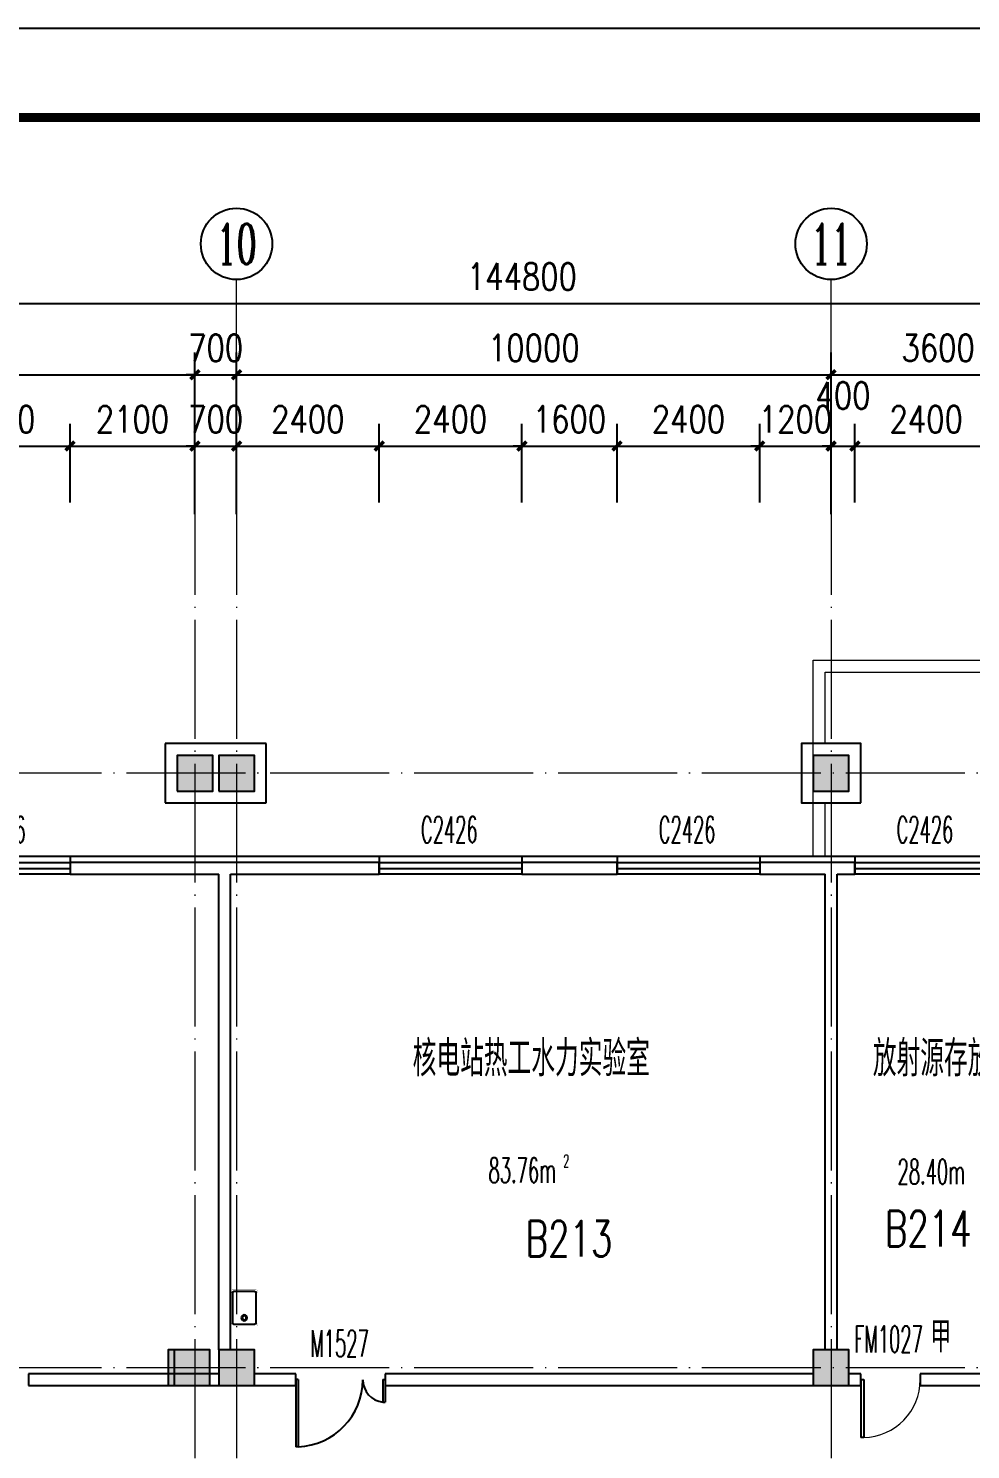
# Model space of a CAD drawing. Extents: x 1417642 to 3570900, y 124798 to 1191112.
# Drawn here: x 1507879 to 1523725, y 609994 to 633898 of the extents above; entities that cross this region are included whole.
import ezdxf
from ezdxf.enums import TextEntityAlignment as Align

# ---------------------------------------------------------------- set-up
doc = ezdxf.new("R2010")
doc.units = 0
doc.header["$LTSCALE"] = 1000
doc.header["$MEASUREMENT"] = 0
doc.linetypes.add('DOTE', pattern=[2.42, 2, -0.2, 0.02, -0.2])
doc.layers.get('0').update_dxf_attribs({"linetype": 'CONTINUOUS'})
doc.layers.get('Defpoints').update_dxf_attribs({"linetype": 'CONTINUOUS'})
for name, color, linetype in [('AXIS', 3, 'CONTINUOUS'), ('AXIS_TEXT', 7, 'CONTINUOUS'), ('colu', 2, 'CONTINUOUS'), ('COLUMN', 9, 'CONTINUOUS'), ('DOTE', 1, 'DOTE'), ('PUB_DIM', 3, 'CONTINUOUS'), ('PUB_HATCH', 8, 'CONTINUOUS'), ('PUB_TEXT', 40, 'CONTINUOUS'), ('PUB_TITLE', 4, 'CONTINUOUS'), ('SPACE', 7, 'CONTINUOUS'), ('STAIR', 2, 'CONTINUOUS'), ('SURFACE', 6, 'CONTINUOUS'), ('tiaozheng', 20, 'CONTINUOUS'), ('WALL', 4, 'CONTINUOUS'), ('WINDOW', 2, 'CONTINUOUS'), ('WINDOW_TEXT', 7, 'CONTINUOUS'), ('填充', 252, 'CONTINUOUS'), ('柱填充', 8, 'CONTINUOUS'), ('水点', 3, 'CONTINUOUS'), ('立面造型', 40, 'CONTINUOUS')]:
    doc.layers.add(name, color=color, linetype=linetype)
doc.styles.add('_TCH_AXIS', font='COMPLEX', dxfattribs={"bigfont": 'GBCBIG'})
doc.styles.add('_TCH_SPACE', font='ROMANS', dxfattribs={"width": 0.7, "height": 5, "bigfont": 'Z'})
doc.styles.add('_TCH_WINDOW', font='ROMANS.shx', dxfattribs={"width": 0.7, "height": 400, "bigfont": 'Z.shx'})
doc.styles.add('DIM_FONT', font='SIMPLEX.shx', dxfattribs={"width": 0.8})
doc.styles.get("Standard").update_dxf_attribs({"font": 'GBENOR', "bigfont": 'GBCBIG'})
doc.styles.add('Z', font='ROMANS', dxfattribs={"width": 0.7, "bigfont": 'Z'})
doc.dimstyles.new('DIMN150', dxfattribs={"dimscale": 1.5, "dimtxt": 300, "dimasz": 100, "dimexe": 250, "dimexo": 300, "dimgap": 150, "dimtad": 1, "dimdec": 0, "dimzin": 0, "dimdsep": 46, "dimtxsty": 'DIM_FONT', "dimblk": 'ARCHTICK', "dimcen": 0.09, "dimdle": 1.5, "dimclrt": 7, "dimazin": 2, "dimtfac": 1, "dimtdec": 0, "dimtix": 1, "dimtmove": 2, "dimatfit": 3, "dimldrblk": 'ARCHTICK', "dimfxl": 1, "dimtolj": 1, "dimtzin": 0, "dimarcsym": 0})

# ---------------------------------------------------------------- blocks, each defined once
blk = doc.blocks.new('M_E3')
for p, q in [((-275, -410), (-275, -50)), ((-255, -30), (255, -30)), ((275, -50), (275, -410)), ((255, -430), (-255, -430))]:
    blk.add_line(p, q)
at = {"const_width": 1.5}
for points in [[(-275, 0, 0.414214), (-305, -30, 0.414214)], [(305, -30, 0.414214), (275, 0, 0.414214)], [(-305, -430, 0.414214), (-275, -460, 0.414214)], [(275, -460, 0.414214), (305, -430, 0.414214)]]:
    blk.add_lwpolyline(points, format="xyb", dxfattribs=at)
for points in [[(-275, 0), (275, 0)], [(-305, -430), (-305, -30)], [(305, -30), (305, -430)], [(275, -460), (-275, -460)]]:
    blk.add_lwpolyline(points, dxfattribs=at)
for radius in [50, 32.5]:
    blk.add_circle((165, -230), radius)
for centre, start, end in [((-255, -50), 90, 180), ((255, -50), 0, 90), ((-255, -410), 180, 270), ((255, -410), 270, 0)]:
    blk.add_arc(centre, 20, start, end)
at = {"width": 0.8, "flags": 9}
for tag in ['XSIZE', 'YSIZE']:
    blk.add_attdef(tag, (0, 0), '', height=0.5, dxfattribs=at)
blk = doc.blocks.new('896')
at = {"layer": '柱填充'}
h = blk.add_hatch(color=256, dxfattribs=at)
h.paths.add_polyline_path([(1580873, 568265), (1580873, 568965), (1580273, 568965), (1580273, 568265)])
h.paths.add_polyline_path([(1572873, 568265), (1572873, 568965), (1572273, 568965), (1572273, 568265)])
h.paths.add_polyline_path([(1564873, 568265), (1564873, 568965), (1564273, 568965), (1564273, 568265)])
h.paths.add_polyline_path([(1556873, 568265), (1556873, 568965), (1556273, 568965), (1556273, 568265)])
h.paths.add_polyline_path([(1546873, 568265), (1546873, 568965), (1546273, 568965), (1546273, 568265)])
h.paths.add_polyline_path([(1536873, 568265), (1536873, 568965), (1536273, 568965), (1536273, 568265)])
h.paths.add_polyline_path([(1533273, 568265), (1533273, 568965), (1532673, 568965), (1532673, 568265)])
h.paths.add_polyline_path([(1523273, 568365), (1523273, 568965), (1522673, 568965), (1522673, 568365)])
h.paths.add_polyline_path([(1590123, 558965), (1589423, 558965), (1589423, 558365), (1590123, 558365)])
h.paths.add_polyline_path([(1580923, 558365), (1580923, 559065), (1580223, 559065), (1580223, 558365)])
h.paths.add_polyline_path([(1572923, 558365), (1572923, 559065), (1572223, 559065), (1572223, 558365)])
h.paths.add_polyline_path([(1564923, 558365), (1564923, 559065), (1564223, 559065), (1564223, 558365)])
h.paths.add_polyline_path([(1556923, 558365), (1556923, 559065), (1556223, 559065), (1556223, 558365)])
h.paths.add_polyline_path([(1546923, 558365), (1546923, 559065), (1546223, 559065), (1546223, 558365)])
h.paths.add_polyline_path([(1536873, 558365), (1536873, 558965), (1536273, 558965), (1536273, 558365)])
h.paths.add_polyline_path([(1533273, 558365), (1533273, 558965), (1532673, 558965), (1532673, 558365)])
h.paths.add_polyline_path([(1523372, 558965), (1522672, 558965), (1522672, 558365), (1523372, 558365)])
h.paths.add_polyline_path([(1590123, 554765), (1590123, 555365), (1589523, 555365), (1589523, 554765)])
h.paths.add_polyline_path([(1580873, 554765), (1580873, 555365), (1580273, 555365), (1580273, 554765)])
h.paths.add_polyline_path([(1572873, 554765), (1572873, 555365), (1572273, 555365), (1572273, 554765)])
h.paths.add_polyline_path([(1564873, 554765), (1564873, 555365), (1564273, 555365), (1564273, 554765)])
h.paths.add_polyline_path([(1556873, 554765), (1556873, 555365), (1556273, 555365), (1556273, 554765)])
h.paths.add_polyline_path([(1546873, 554765), (1546873, 555365), (1546273, 555365), (1546273, 554765)])
h.paths.add_polyline_path([(1536873, 554765), (1536873, 555365), (1536273, 555365), (1536273, 554765)])
h.paths.add_polyline_path([(1533273, 554765), (1533273, 555365), (1532673, 555365), (1532673, 554765)])
h.paths.add_polyline_path([(1523372, 555365), (1522672, 555365), (1522672, 554765), (1523372, 554765)])
h.paths.add_polyline_path([(1590123, 546765), (1590123, 547365), (1589523, 547365), (1589523, 546765)])
h.paths.add_polyline_path([(1580873, 546765), (1580873, 547365), (1580273, 547365), (1580273, 546765)])
h.paths.add_polyline_path([(1572873, 546765), (1572873, 547365), (1572273, 547365), (1572273, 546765)])
h.paths.add_polyline_path([(1564873, 546765), (1564873, 547365), (1564273, 547365), (1564273, 546765)])
h.paths.add_polyline_path([(1556873, 546765), (1556873, 547365), (1556273, 547365), (1556273, 546765)])
h.paths.add_polyline_path([(1546873, 546715), (1546873, 547415), (1546173, 547415), (1546173, 546715)])
h.paths.add_polyline_path([(1536973, 546715), (1536973, 547415), (1536273, 547415), (1536273, 546715)])
h.paths.add_polyline_path([(1533273, 546715), (1533273, 547415), (1532573, 547415), (1532573, 546715)])
h.paths.add_polyline_path([(1523372, 547365), (1522672, 547365), (1522672, 546765), (1523372, 546765)])
h.paths.add_polyline_path([(1546873, 539365), (1546173, 539365), (1546173, 538765), (1546873, 538765)])
h.paths.add_polyline_path([(1536973, 538715), (1536973, 539415), (1536273, 539415), (1536273, 538715)])
h.paths.add_polyline_path([(1533273, 538715), (1533273, 539415), (1532573, 539415), (1532573, 538715)])
h.paths.add_polyline_path([(1523372, 539365), (1522672, 539365), (1522672, 538765), (1523372, 538765)])
h.paths.add_polyline_path([(1546873, 531365), (1546173, 531365), (1546173, 530765), (1546873, 530765)])
h.paths.add_polyline_path([(1536973, 530715), (1536973, 531415), (1536273, 531415), (1536273, 530715)])
h.paths.add_polyline_path([(1533273, 530715), (1533273, 531415), (1532573, 531415), (1532573, 530715)])
h.paths.add_polyline_path([(1523372, 531365), (1522672, 531365), (1522672, 530765), (1523372, 530765)])
h.paths.add_polyline_path([(1546873, 523365), (1546173, 523365), (1546173, 522765), (1546873, 522765)])
h.paths.add_polyline_path([(1536973, 522715), (1536973, 523415), (1536273, 523415), (1536273, 522715)])
h.paths.add_polyline_path([(1533273, 522715), (1533273, 523415), (1532573, 523415), (1532573, 522715)])
h.paths.add_polyline_path([(1523372, 523365), (1522672, 523365), (1522672, 522765), (1523372, 522765)])
h.paths.add_polyline_path([(1546873, 515365), (1546173, 515365), (1546173, 514765), (1546873, 514765)])
h.paths.add_polyline_path([(1536973, 514715), (1536973, 515415), (1536273, 515415), (1536273, 514715)])
h.paths.add_polyline_path([(1533273, 514715), (1533273, 515415), (1532573, 515415), (1532573, 514715)])
h.paths.add_polyline_path([(1523372, 515365), (1522672, 515365), (1522672, 514765), (1523372, 514765)])
h.paths.add_polyline_path([(1546873, 507365), (1546173, 507365), (1546173, 506765), (1546873, 506765)])
h.paths.add_polyline_path([(1536973, 506715), (1536973, 507415), (1536273, 507415), (1536273, 506715)])
h.paths.add_polyline_path([(1533273, 506715), (1533273, 507415), (1532573, 507415), (1532573, 506715)])
h.paths.add_polyline_path([(1523372, 507365), (1522672, 507365), (1522672, 506765), (1523372, 506765)])
h.paths.add_polyline_path([(1546873, 499365), (1546173, 499365), (1546173, 498765), (1546873, 498765)])
h.paths.add_polyline_path([(1536973, 498715), (1536973, 499415), (1536273, 499415), (1536273, 498715)])
h.paths.add_polyline_path([(1533273, 498715), (1533273, 499415), (1532573, 499415), (1532573, 498715)])
h.paths.add_polyline_path([(1523372, 499365), (1522672, 499365), (1522672, 498765), (1523372, 498765)])
h.paths.add_polyline_path([(1546873, 490765), (1546873, 491365), (1546273, 491365), (1546273, 490765)])
h.paths.add_polyline_path([(1536873, 490765), (1536873, 491365), (1536273, 491365), (1536273, 490765)])
h.paths.add_polyline_path([(1533273, 490765), (1533273, 491365), (1532673, 491365), (1532673, 490765)])
h.paths.add_polyline_path([(1523273, 490765), (1523273, 491365), (1522673, 491365), (1522673, 490765)])
at = {"layer": 'colu'}
blk.add_lwpolyline([(1590123, 558965), (1589423, 558965), (1589423, 558365), (1590123, 558365)], close=True, dxfattribs=at)
blk = doc.blocks.new('_ArchTick')
at = {"color": 0, "linetype": 'ByBlock', "const_width": 0.4}
blk.add_lwpolyline([(-0.5, -0.5), (0.5, 0.5)], dxfattribs=at)
blk = doc.blocks.new('*D2802')
at = {"layer": 'AXIS', "color": 0, "lineweight": -2}
for p, q in [((1443779, 626710), (1443779, 629649)), ((1588579, 626710), (1588579, 629649)), ((1443776, 629274), (1588581, 629274))]:
    blk.add_line(p, q, dxfattribs=at)
at = {"layer": 'Defpoints', "color": 0}
for p in [(1588579, 629274), (1443779, 626260), (1588579, 626260)]:
    blk.add_point(p, dxfattribs=at)
at = {"layer": 'AXIS', "color": 0, "lineweight": -2, "xscale": 150, "yscale": 150, "zscale": 150, "rotation": 180}
blk.add_blockref('_ArchTick', (1443779, 629274), dxfattribs=at)
at = {"layer": 'AXIS', "color": 0, "lineweight": -2, "xscale": 150, "yscale": 150, "zscale": 150}
blk.add_blockref('_ArchTick', (1588579, 629274), dxfattribs=at)
at = {"layer": 'AXIS', "color": 7, "insert": (1516179, 629724), "char_height": 450, "attachment_point": 5, "style": 'DIM_FONT'}
blk.add_mtext('\\A1;144800', dxfattribs=at)
blk = doc.blocks.new('*D2811')
at = {"layer": 'AXIS', "color": 0, "lineweight": -2}
for p, q in [((1501379, 625726), (1501379, 628449)), ((1510679, 625726), (1510679, 628449)), ((1501376, 628074), (1510681, 628074))]:
    blk.add_line(p, q, dxfattribs=at)
at = {"layer": 'Defpoints', "color": 0}
for p in [(1510679, 628074), (1501379, 625276), (1510679, 625276)]:
    blk.add_point(p, dxfattribs=at)
at = {"layer": 'AXIS', "color": 0, "lineweight": -2, "xscale": 150, "yscale": 150, "zscale": 150, "rotation": 180}
blk.add_blockref('_ArchTick', (1501379, 628074), dxfattribs=at)
at = {"layer": 'AXIS', "color": 0, "lineweight": -2, "xscale": 150, "yscale": 150, "zscale": 150}
blk.add_blockref('_ArchTick', (1510679, 628074), dxfattribs=at)
at = {"layer": 'AXIS', "color": 7, "insert": (1506029, 628524), "char_height": 450, "attachment_point": 5, "style": 'DIM_FONT'}
blk.add_mtext('\\A1;9300', dxfattribs=at)
blk = doc.blocks.new('*D2812')
at = {"layer": 'AXIS', "color": 0, "lineweight": -2}
for p, q in [((1510679, 625726), (1510679, 628449)), ((1511379, 625726), (1511379, 628449)), ((1510679, 628074), (1510529, 628074)), ((1510679, 628074), (1511379, 628074)), ((1511379, 628074), (1511529, 628074))]:
    blk.add_line(p, q, dxfattribs=at)
at = {"layer": 'Defpoints', "color": 0}
for p in [(1511379, 628074), (1510679, 625276), (1511379, 625276)]:
    blk.add_point(p, dxfattribs=at)
at = {"layer": 'AXIS', "color": 0, "lineweight": -2, "xscale": 150, "yscale": 150, "zscale": 150}
blk.add_blockref('_ArchTick', (1510679, 628074), dxfattribs=at)
at = {"layer": 'AXIS', "color": 0, "lineweight": -2, "xscale": 150, "yscale": 150, "zscale": 150, "rotation": 180}
blk.add_blockref('_ArchTick', (1511379, 628074), dxfattribs=at)
at = {"layer": 'AXIS', "color": 7, "insert": (1511029, 628524), "char_height": 450, "attachment_point": 5, "style": 'DIM_FONT'}
blk.add_mtext('\\A1;700', dxfattribs=at)
blk = doc.blocks.new('*D2813')
at = {"layer": 'AXIS', "color": 0, "lineweight": -2}
for p, q in [((1511379, 625726), (1511379, 628449)), ((1521379, 625726), (1521379, 628449)), ((1511376, 628074), (1521381, 628074))]:
    blk.add_line(p, q, dxfattribs=at)
at = {"layer": 'Defpoints', "color": 0}
for p in [(1521379, 628074), (1511379, 625276), (1521379, 625276)]:
    blk.add_point(p, dxfattribs=at)
at = {"layer": 'AXIS', "color": 0, "lineweight": -2, "xscale": 150, "yscale": 150, "zscale": 150, "rotation": 180}
blk.add_blockref('_ArchTick', (1511379, 628074), dxfattribs=at)
at = {"layer": 'AXIS', "color": 0, "lineweight": -2, "xscale": 150, "yscale": 150, "zscale": 150}
blk.add_blockref('_ArchTick', (1521379, 628074), dxfattribs=at)
at = {"layer": 'AXIS', "color": 7, "insert": (1516379, 628524), "char_height": 450, "attachment_point": 5, "style": 'DIM_FONT'}
blk.add_mtext('\\A1;10000', dxfattribs=at)
blk = doc.blocks.new('*D2814')
at = {"layer": 'AXIS', "color": 0, "lineweight": -2}
for p, q in [((1521379, 625726), (1521379, 628449)), ((1524979, 625726), (1524979, 628449)), ((1521376, 628074), (1524981, 628074))]:
    blk.add_line(p, q, dxfattribs=at)
at = {"layer": 'Defpoints', "color": 0}
for p in [(1524979, 628074), (1521379, 625276), (1524979, 625276)]:
    blk.add_point(p, dxfattribs=at)
at = {"layer": 'AXIS', "color": 0, "lineweight": -2, "xscale": 150, "yscale": 150, "zscale": 150, "rotation": 180}
blk.add_blockref('_ArchTick', (1521379, 628074), dxfattribs=at)
at = {"layer": 'AXIS', "color": 0, "lineweight": -2, "xscale": 150, "yscale": 150, "zscale": 150}
blk.add_blockref('_ArchTick', (1524979, 628074), dxfattribs=at)
at = {"layer": 'AXIS', "color": 7, "insert": (1523179, 628524), "char_height": 450, "attachment_point": 5, "style": 'DIM_FONT'}
blk.add_mtext('\\A1;3600', dxfattribs=at)
blk = doc.blocks.new('*D2945')
at = {"layer": 'Defpoints', "color": 0}
for p in [(1508579, 626874), (1506179, 625473), (1508579, 625473)]:
    blk.add_point(p, dxfattribs=at)
at = {"layer": 'PUB_DIM', "color": 0, "lineweight": -2}
for p, q in [((1506179, 625923), (1506179, 627249)), ((1508579, 625923), (1508579, 627249)), ((1506176, 626874), (1508581, 626874))]:
    blk.add_line(p, q, dxfattribs=at)
at = {"layer": 'PUB_DIM', "color": 0, "lineweight": -2, "xscale": 150, "yscale": 150, "zscale": 150, "rotation": 180}
blk.add_blockref('_ArchTick', (1506179, 626874), dxfattribs=at)
at = {"layer": 'PUB_DIM', "color": 0, "lineweight": -2, "xscale": 150, "yscale": 150, "zscale": 150}
blk.add_blockref('_ArchTick', (1508579, 626874), dxfattribs=at)
at = {"layer": 'PUB_DIM', "color": 7, "insert": (1507379, 627324), "char_height": 450, "attachment_point": 5, "style": 'DIM_FONT'}
blk.add_mtext('\\A1;2400', dxfattribs=at)
blk = doc.blocks.new('*D2946')
at = {"layer": 'Defpoints', "color": 0}
for p in [(1510679, 626874), (1508579, 625473), (1510679, 625473)]:
    blk.add_point(p, dxfattribs=at)
at = {"layer": 'PUB_DIM', "color": 0, "lineweight": -2}
for p, q in [((1508579, 625923), (1508579, 627249)), ((1510679, 625923), (1510679, 627249)), ((1508576, 626874), (1510681, 626874))]:
    blk.add_line(p, q, dxfattribs=at)
at = {"layer": 'PUB_DIM', "color": 0, "lineweight": -2, "xscale": 150, "yscale": 150, "zscale": 150, "rotation": 180}
blk.add_blockref('_ArchTick', (1508579, 626874), dxfattribs=at)
at = {"layer": 'PUB_DIM', "color": 0, "lineweight": -2, "xscale": 150, "yscale": 150, "zscale": 150}
blk.add_blockref('_ArchTick', (1510679, 626874), dxfattribs=at)
at = {"layer": 'PUB_DIM', "color": 7, "insert": (1509629, 627324), "char_height": 450, "attachment_point": 5, "style": 'DIM_FONT'}
blk.add_mtext('\\A1;2100', dxfattribs=at)
blk = doc.blocks.new('*D2947')
at = {"layer": 'Defpoints', "color": 0}
for p in [(1511379, 626874), (1510679, 625473), (1511379, 625473)]:
    blk.add_point(p, dxfattribs=at)
at = {"layer": 'PUB_DIM', "color": 0, "lineweight": -2}
for p, q in [((1510679, 625923), (1510679, 627249)), ((1511379, 625923), (1511379, 627249)), ((1510679, 626874), (1510529, 626874)), ((1510679, 626874), (1511379, 626874)), ((1511379, 626874), (1511529, 626874))]:
    blk.add_line(p, q, dxfattribs=at)
at = {"layer": 'PUB_DIM', "color": 0, "lineweight": -2, "xscale": 150, "yscale": 150, "zscale": 150}
blk.add_blockref('_ArchTick', (1510679, 626874), dxfattribs=at)
at = {"layer": 'PUB_DIM', "color": 0, "lineweight": -2, "xscale": 150, "yscale": 150, "zscale": 150, "rotation": 180}
blk.add_blockref('_ArchTick', (1511379, 626874), dxfattribs=at)
at = {"layer": 'PUB_DIM', "color": 7, "insert": (1511029, 627324), "char_height": 450, "attachment_point": 5, "style": 'DIM_FONT'}
blk.add_mtext('\\A1;700', dxfattribs=at)
blk = doc.blocks.new('*D2948')
at = {"layer": 'Defpoints', "color": 0}
for p in [(1513779, 626874), (1511379, 625473), (1513779, 625473)]:
    blk.add_point(p, dxfattribs=at)
at = {"layer": 'PUB_DIM', "color": 0, "lineweight": -2}
for p, q in [((1511379, 625923), (1511379, 627249)), ((1513779, 625923), (1513779, 627249)), ((1511376, 626874), (1513781, 626874))]:
    blk.add_line(p, q, dxfattribs=at)
at = {"layer": 'PUB_DIM', "color": 0, "lineweight": -2, "xscale": 150, "yscale": 150, "zscale": 150, "rotation": 180}
blk.add_blockref('_ArchTick', (1511379, 626874), dxfattribs=at)
at = {"layer": 'PUB_DIM', "color": 0, "lineweight": -2, "xscale": 150, "yscale": 150, "zscale": 150}
blk.add_blockref('_ArchTick', (1513779, 626874), dxfattribs=at)
at = {"layer": 'PUB_DIM', "color": 7, "insert": (1512579, 627324), "char_height": 450, "attachment_point": 5, "style": 'DIM_FONT'}
blk.add_mtext('\\A1;2400', dxfattribs=at)
blk = doc.blocks.new('*D2949')
at = {"layer": 'Defpoints', "color": 0}
for p in [(1516179, 626874), (1513779, 625473), (1516179, 625473)]:
    blk.add_point(p, dxfattribs=at)
at = {"layer": 'PUB_DIM', "color": 0, "lineweight": -2}
for p, q in [((1513779, 625923), (1513779, 627249)), ((1516179, 625923), (1516179, 627249)), ((1513776, 626874), (1516181, 626874))]:
    blk.add_line(p, q, dxfattribs=at)
at = {"layer": 'PUB_DIM', "color": 0, "lineweight": -2, "xscale": 150, "yscale": 150, "zscale": 150, "rotation": 180}
blk.add_blockref('_ArchTick', (1513779, 626874), dxfattribs=at)
at = {"layer": 'PUB_DIM', "color": 0, "lineweight": -2, "xscale": 150, "yscale": 150, "zscale": 150}
blk.add_blockref('_ArchTick', (1516179, 626874), dxfattribs=at)
at = {"layer": 'PUB_DIM', "color": 7, "insert": (1514979, 627324), "char_height": 450, "attachment_point": 5, "style": 'DIM_FONT'}
blk.add_mtext('\\A1;2400', dxfattribs=at)
blk = doc.blocks.new('*D2950')
at = {"layer": 'Defpoints', "color": 0}
for p in [(1517779, 626874), (1516179, 625473), (1517779, 625473)]:
    blk.add_point(p, dxfattribs=at)
at = {"layer": 'PUB_DIM', "color": 0, "lineweight": -2}
for p, q in [((1516179, 625923), (1516179, 627249)), ((1517779, 625923), (1517779, 627249)), ((1516179, 626874), (1516029, 626874)), ((1516179, 626874), (1517779, 626874)), ((1517779, 626874), (1517929, 626874))]:
    blk.add_line(p, q, dxfattribs=at)
at = {"layer": 'PUB_DIM', "color": 0, "lineweight": -2, "xscale": 150, "yscale": 150, "zscale": 150}
blk.add_blockref('_ArchTick', (1516179, 626874), dxfattribs=at)
at = {"layer": 'PUB_DIM', "color": 0, "lineweight": -2, "xscale": 150, "yscale": 150, "zscale": 150, "rotation": 180}
blk.add_blockref('_ArchTick', (1517779, 626874), dxfattribs=at)
at = {"layer": 'PUB_DIM', "color": 7, "insert": (1516979, 627324), "char_height": 450, "attachment_point": 5, "style": 'DIM_FONT'}
blk.add_mtext('\\A1;1600', dxfattribs=at)
blk = doc.blocks.new('*D2951')
at = {"layer": 'Defpoints', "color": 0}
for p in [(1520179, 626874), (1517779, 625473), (1520179, 625473)]:
    blk.add_point(p, dxfattribs=at)
at = {"layer": 'PUB_DIM', "color": 0, "lineweight": -2}
for p, q in [((1517779, 625923), (1517779, 627249)), ((1520179, 625923), (1520179, 627249)), ((1517776, 626874), (1520181, 626874))]:
    blk.add_line(p, q, dxfattribs=at)
at = {"layer": 'PUB_DIM', "color": 0, "lineweight": -2, "xscale": 150, "yscale": 150, "zscale": 150, "rotation": 180}
blk.add_blockref('_ArchTick', (1517779, 626874), dxfattribs=at)
at = {"layer": 'PUB_DIM', "color": 0, "lineweight": -2, "xscale": 150, "yscale": 150, "zscale": 150}
blk.add_blockref('_ArchTick', (1520179, 626874), dxfattribs=at)
at = {"layer": 'PUB_DIM', "color": 7, "insert": (1518979, 627324), "char_height": 450, "attachment_point": 5, "style": 'DIM_FONT'}
blk.add_mtext('\\A1;2400', dxfattribs=at)
blk = doc.blocks.new('*D2952')
at = {"layer": 'Defpoints', "color": 0}
for p in [(1521379, 626874), (1520179, 625473), (1521379, 625473)]:
    blk.add_point(p, dxfattribs=at)
at = {"layer": 'PUB_DIM', "color": 0, "lineweight": -2}
for p, q in [((1520179, 625923), (1520179, 627249)), ((1521379, 625923), (1521379, 627249)), ((1520179, 626874), (1520029, 626874)), ((1520179, 626874), (1521379, 626874)), ((1521379, 626874), (1521529, 626874))]:
    blk.add_line(p, q, dxfattribs=at)
at = {"layer": 'PUB_DIM', "color": 0, "lineweight": -2, "xscale": 150, "yscale": 150, "zscale": 150}
blk.add_blockref('_ArchTick', (1520179, 626874), dxfattribs=at)
at = {"layer": 'PUB_DIM', "color": 0, "lineweight": -2, "xscale": 150, "yscale": 150, "zscale": 150, "rotation": 180}
blk.add_blockref('_ArchTick', (1521379, 626874), dxfattribs=at)
at = {"layer": 'PUB_DIM', "color": 7, "insert": (1520779, 627324), "char_height": 450, "attachment_point": 5, "style": 'DIM_FONT'}
blk.add_mtext('\\A1;1200', dxfattribs=at)
blk = doc.blocks.new('*D2953')
at = {"layer": 'Defpoints', "color": 0}
for p in [(1521779, 626874), (1521379, 625473), (1521779, 625473)]:
    blk.add_point(p, dxfattribs=at)
at = {"layer": 'PUB_DIM', "color": 0, "lineweight": -2}
for p, q in [((1521379, 625923), (1521379, 627249)), ((1521779, 625923), (1521779, 627249)), ((1521379, 626874), (1521229, 626874)), ((1521379, 626874), (1521779, 626874)), ((1521779, 626874), (1521929, 626874))]:
    blk.add_line(p, q, dxfattribs=at)
at = {"layer": 'PUB_DIM', "color": 0, "lineweight": -2, "xscale": 150, "yscale": 150, "zscale": 150}
blk.add_blockref('_ArchTick', (1521379, 626874), dxfattribs=at)
at = {"layer": 'PUB_DIM', "color": 0, "lineweight": -2, "xscale": 150, "yscale": 150, "zscale": 150, "rotation": 180}
blk.add_blockref('_ArchTick', (1521779, 626874), dxfattribs=at)
at = {"layer": 'PUB_DIM', "color": 7, "insert": (1521579, 627725), "char_height": 450, "attachment_point": 5, "style": 'DIM_FONT'}
blk.add_mtext('\\A1;400', dxfattribs=at)
blk = doc.blocks.new('*D2954')
at = {"layer": 'Defpoints', "color": 0}
for p in [(1524179, 626874), (1521779, 625473), (1524179, 625473)]:
    blk.add_point(p, dxfattribs=at)
at = {"layer": 'PUB_DIM', "color": 0, "lineweight": -2}
for p, q in [((1521779, 625923), (1521779, 627249)), ((1524179, 625923), (1524179, 627249)), ((1521776, 626874), (1524181, 626874))]:
    blk.add_line(p, q, dxfattribs=at)
at = {"layer": 'PUB_DIM', "color": 0, "lineweight": -2, "xscale": 150, "yscale": 150, "zscale": 150, "rotation": 180}
blk.add_blockref('_ArchTick', (1521779, 626874), dxfattribs=at)
at = {"layer": 'PUB_DIM', "color": 0, "lineweight": -2, "xscale": 150, "yscale": 150, "zscale": 150}
blk.add_blockref('_ArchTick', (1524179, 626874), dxfattribs=at)
at = {"layer": 'PUB_DIM', "color": 7, "insert": (1522979, 627324), "char_height": 450, "attachment_point": 5, "style": 'DIM_FONT'}
blk.add_mtext('\\A1;2400', dxfattribs=at)
blk = doc.blocks.new('_FZH')
blk.add_lwpolyline([(-0.5, -0.5), (0.5, -0.5), (0.5, 0.5), (-0.5, 0.5)], close=True)
at = {"layer": 'PUB_HATCH'}
blk.add_solid([(-0.5, -0.5), (0.5, -0.5), (-0.5, 0.5), (0.5, 0.5)], dxfattribs=at)
blk = doc.blocks.new('$DorLib2D$00000001')
for p, q in [((0.45, 0.975), (0.5, 0.975)), ((0.45, 0), (0.45, 0.975)), ((0.5, 0), (0.5, 0.975)), ((0.5, 0), (0.45, 0))]:
    blk.add_line(p, q)
at = {"lineweight": 13}
blk.add_arc((0.475, 0), 0.975, 91.4693, 180, dxfattribs=at)
blk = doc.blocks.new('$DorLib2D$00000225')
at = {"color": 0}
for p, q in [((0.475, -0.001), (0.475, 0.752)), ((0.475, 0.752), (0.5, 0.752)), ((0.5, -0.001), (0.5, 0.752)), ((-0.5, 0), (-0.5, 0.252)), ((-0.475, 0.252), (-0.5, 0.252)), ((-0.475, 0), (-0.475, 0.252)), ((-0.475, 0), (-0.5, 0)), ((0.475, -0.001), (0.5, -0.001))]:
    blk.add_line(p, q, dxfattribs=at)
for centre, radius, start, end in [((0.505, -0.002), 0.755, 92.2493, 179.7238), ((-0.501, 0.003), 0.251, 359.7899, 84.0974)]:
    blk.add_arc(centre, radius, start, end, dxfattribs=at)
blk = doc.blocks.new('$TCHSYS$WIN2D')
for p, q in [((-0.5, 0.5), (0.5, 0.5)), ((-0.5, 0.5), (-0.5, -0.5)), ((0.5, 0.5), (0.5, -0.5)), ((0.5, 0.1667), (-0.5, 0.1667)), ((0.5, -0.1667), (-0.5, -0.1667)), ((-0.5, -0.5), (0.5, -0.5))]:
    blk.add_line(p, q)

msp = doc.modelspace()

# ---------------------------------------------------------------- linework, layer by layer
at = {"layer": 'AXIS', "lineweight": 0}
for p, q in [((1511378.7, 627057.7, 0), (1511378.7, 629674.2, 0)), ((1521378.7, 627057.7, 0), (1521378.7, 629674.2, 0))]:
    msp.add_line(p, q, dxfattribs=at)
at = {"layer": 'AXIS'}
for centre in [(1511378.7, 630274.2), (1521378.7, 630274.2)]:
    msp.add_circle(centre, 600, dxfattribs=at)
at = {"layer": 'DOTE', "lineweight": 0, "elevation": 0}
for points in [[(1510678.7, 626370.9), (1510678.7, 599670.9)], [(1511378.7, 626370.9), (1511378.7, 599670.9)], [(1511378.7, 626370.9), (1511378.7, 599670.9)], [(1511378.7, 626370.9), (1511378.7, 599670.9)], [(1521378.7, 626370.9), (1521378.7, 599670.9)], [(1521378.7, 626370.9), (1521378.7, 599670.9)], [(1521378.7, 626370.9), (1521378.7, 599670.9)], [(1596227.1, 621370.9), (1432052.3, 621370.9)], [(1596227.1, 611370.9), (1432052.3, 611370.9)]]:
    msp.add_lwpolyline(points, dxfattribs=at)
at = {"layer": 'PUB_TITLE'}
msp.add_lwpolyline([(1417642.3, 507748.4), (1618342.3, 507748.4), (1618342.3, 633898.4), (1417642.3, 633898.4)], close=True, dxfattribs=at)
at = {"layer": 'PUB_TITLE', "const_width": 150}
msp.add_lwpolyline([(1421392.3, 509248.4), (1616842.3, 509248.4), (1616842.3, 632398.4), (1421392.3, 632398.4)], close=True, dxfattribs=at)
at = {"layer": 'STAIR', "lineweight": 0}
for p, q in [((1521078.7, 619970.9, 0), (1521078.7, 623270.9, 0)), ((1521078.7, 623270.9, 0), (1525278.7, 623270.9, 0)), ((1521278.7, 623070.9, 0), (1525078.7, 623070.9, 0)), ((1521278.7, 621870.5, 0), (1521278.7, 623070.9, 0)), ((1521278.7, 619970.9, 0), (1521278.7, 620870.5, 0))]:
    msp.add_line(p, q, dxfattribs=at)
at = {"layer": 'SURFACE'}
for p, q in [((1508578.7, 619970.9), (1508578.7, 619870.9)), ((1511178.7, 619970.9), (1508578.7, 619970.9)), ((1513778.7, 619970.9), (1511178.7, 619970.9)), ((1513778.7, 619970.9), (1513778.7, 619870.9)), ((1516178.7, 619970.9), (1516178.7, 619870.9)), ((1517778.7, 619970.9), (1516178.7, 619970.9)), ((1517778.7, 619970.9), (1517778.7, 619870.9)), ((1520178.7, 619970.9), (1520178.7, 619870.9)), ((1521378.7, 619970.9), (1520178.7, 619970.9)), ((1521778.7, 619970.9), (1521378.7, 619970.9)), ((1521778.7, 619970.9), (1521778.7, 619870.9))]:
    msp.add_line(p, q, dxfattribs=at)
at = {"layer": 'WALL'}
for p, q in [((1511178.7, 619870.9), (1508578.7, 619870.9)), ((1508578.7, 619870.9), (1508578.7, 619670.9)), ((1513778.7, 619870.9), (1511178.7, 619870.9)), ((1513778.7, 619670.9), (1513778.7, 619870.9)), ((1517778.7, 619870.9), (1516178.7, 619870.9)), ((1516178.7, 619870.9), (1516178.7, 619670.9)), ((1517778.7, 619670.9), (1517778.7, 619870.9)), ((1521378.7, 619870.9), (1520178.7, 619870.9)), ((1520178.7, 619870.9), (1520178.7, 619670.9)), ((1521778.7, 619870.9), (1521378.7, 619870.9)), ((1521778.7, 619670.9), (1521778.7, 619870.9)), ((1508578.7, 619670.9), (1511078.7, 619670.9)), ((1511078.7, 611670.9), (1511078.7, 619670.9)), ((1511278.7, 611670.9), (1511278.7, 619670.9)), ((1511278.7, 619670.9), (1513778.7, 619670.9)), ((1516178.7, 619670.9), (1517778.7, 619670.9)), ((1520178.7, 619670.9), (1521278.7, 619670.9)), ((1521278.7, 611670.9), (1521278.7, 619670.9)), ((1521478.7, 611670.9), (1521478.7, 619670.9)), ((1521478.7, 619670.9), (1521778.7, 619670.9)), ((1511078.7, 611270.9), (1507878.7, 611270.9)), ((1507878.7, 611270.9), (1507878.7, 611070.9)), ((1512378.7, 611270.9), (1511678.7, 611270.9)), ((1512378.7, 611070.9), (1512378.7, 611270.9)), ((1521078.7, 611270.9), (1513878.7, 611270.9)), ((1513878.7, 611270.9), (1513878.7, 611070.9)), ((1521878.7, 611270.9), (1521678.7, 611270.9)), ((1521878.7, 611070.9), (1521878.7, 611270.9)), ((1524678.7, 611270.9), (1522878.7, 611270.9)), ((1522878.7, 611270.9), (1522878.7, 611070.9)), ((1507878.7, 611070.9), (1511078.7, 611070.9)), ((1511678.7, 611070.9), (1512378.7, 611070.9)), ((1513878.7, 611070.9), (1521078.7, 611070.9)), ((1521678.7, 611070.9), (1521878.7, 611070.9)), ((1522878.7, 611070.9), (1524678.7, 611070.9))]:
    msp.add_line(p, q, dxfattribs=at)
at = {"layer": '立面造型'}
for p, q in [((1511178.7, 621870.5, 0), (1510178.7, 621870.5, 0)), ((1510178.7, 621870.5, 0), (1510178.7, 620870.5, 0)), ((1511878.7, 621870.5, 0), (1510878.7, 621870.5, 0)), ((1511878.7, 620870.5, 0), (1511878.7, 621870.5, 0)), ((1510178.7, 620870.5, 0), (1511178.7, 620870.5, 0)), ((1510878.7, 620870.5, 0), (1511878.7, 620870.5, 0))]:
    msp.add_line(p, q, dxfattribs=at)
at = {"layer": '立面造型', "elevation": 0}
msp.add_lwpolyline([(1521878.7, 620870.5), (1521878.7, 621870.5), (1520878.7, 621870.5), (1520878.7, 620870.5)], close=True, dxfattribs=at)

# ---------------------------------------------------------------- block references
at = {"layer": 'COLUMN', "lineweight": 0, "xscale": 600, "yscale": 600, "zscale": 600}
for p in [(1510678.7, 621370.9, 0), (1511378.7, 621370.9, 0), (1521378.7, 621370.9, 0), (1510628.7, 611370.9, 0), (1511378.7, 611370.9, 0), (1521378.7, 611370.9, 0)]:
    msp.add_blockref('_FZH', p, dxfattribs=at)
at = {"layer": 'tiaozheng'}
msp.add_blockref('896', (-79194.1, 52705.8, 0), dxfattribs=at)
at = {"layer": 'WINDOW', "color": 2}
ref = msp.add_blockref('$TCHSYS$WIN2D', (1507378.7, 619820.9), dxfattribs=dict(at, xscale=2400, yscale=-300, zscale=2400, rotation=180))
ref.add_attrib('A', 'C2426', (1506879.9, 620198.5), dxfattribs={"layer": 'WINDOW_TEXT', "color": 2, "height": 446.25, "style": '_TCH_WINDOW', "width": 0.494118})
ref = msp.add_blockref('$TCHSYS$WIN2D', (1514978.7, 619820.9), dxfattribs=dict(at, xscale=2400, yscale=-300, zscale=2400, rotation=180))
ref.add_attrib('A', 'C2426', (1514479.9, 620198.5), dxfattribs={"layer": 'WINDOW_TEXT', "color": 2, "height": 446.25, "style": '_TCH_WINDOW', "width": 0.494118})
ref = msp.add_blockref('$TCHSYS$WIN2D', (1518978.7, 619820.9), dxfattribs=dict(at, xscale=2400, yscale=-300, zscale=2400, rotation=180))
ref.add_attrib('A', 'C2426', (1518479.9, 620198.5), dxfattribs={"layer": 'WINDOW_TEXT', "color": 2, "height": 446.25, "style": '_TCH_WINDOW', "width": 0.494118})
ref = msp.add_blockref('$TCHSYS$WIN2D', (1522978.7, 619820.9), dxfattribs=dict(at, xscale=2400, yscale=-300, zscale=2400, rotation=180))
ref.add_attrib('A', 'C2426', (1522479.9, 620198.5), dxfattribs={"layer": 'WINDOW_TEXT', "color": 2, "height": 446.25, "style": '_TCH_WINDOW', "width": 0.494118})
at = {"layer": 'WINDOW', "lineweight": 0}
ref = msp.add_blockref('$DorLib2D$00000225', (1513128.7, 611170.9), dxfattribs=dict(at, xscale=1500, yscale=1500, zscale=1500, rotation=180))
ref.add_attrib('A', 'M1527', (1512619.4, 611554), dxfattribs={"layer": 'WINDOW_TEXT', "lineweight": 0, "height": 446.25, "style": '_TCH_WINDOW', "width": 0.494118})
at = {"layer": 'WINDOW', "lineweight": 0, "xscale": 1000, "yscale": 1000, "zscale": 1000, "rotation": 180}
msp.add_blockref('$DorLib2D$00000001', (1522378.7, 611170.9), dxfattribs=at)
at = {"layer": '水点', "xscale": -1, "rotation": 90}
msp.add_blockref('M_E3', (1511278.7, 612375.9, 0), dxfattribs=at)

# ---------------------------------------------------------------- texts
at = {"layer": 'AXIS_TEXT', "style": '_TCH_AXIS'}
for s, width, p, p2 in [('10', 0.724138, (1511039.3, 629934.8), (1511718.1, 629934.8)), ('11', 0.875, (1521039.3, 629934.8), (1521718.1, 629934.8))]:
    msp.add_text(s, height=678.82, dxfattribs=dict(at, width=width)).set_placement(p, p2, align=Align.FIT)
at = {"layer": 'PUB_TEXT', "color": 1, "lineweight": 60, "style": 'Z', "width": 0.7}
for s, p in [('B214', (1522282.8, 613411.3)), ('B213', (1516241.9, 613241.3))]:
    msp.add_text(s, height=600, dxfattribs=at).set_placement(p)
at = {"layer": 'SPACE', "style": '_TCH_SPACE', "width": 0.525}
for s, height, p in [('83.76m', 420, (1515617.4, 614482, 0)), ('2', 210, (1516877.4, 614744.5, 0)), ('28.40m', 420, (1522497.1, 614459, 0))]:
    msp.add_text(s, height=height, dxfattribs=at).set_placement(p)
at = {"layer": 'WINDOW_TEXT', "style": '_TCH_WINDOW'}
for s, height, width, p in [('FM1027', 446.25, 0.494118, (1521768.1, 611629.1)), ('甲', 525, 0.7, (1523049.1, 611629.1))]:
    msp.add_text(s, height=height, dxfattribs=dict(at, width=width)).set_placement(p)
at = {"layer": '填充', "char_height": 600, "width": 5704.437, "attachment_point": 1, "style": '_TCH_WINDOW'}
for s, insert in [('{\\C2;核电站热工水力实验室}', (1514341.1, 616872.3)), ('{\\C2; 放射源存放室}', (1521792.5, 616872.3))]:
    msp.add_mtext(s, dxfattribs=dict(at, insert=insert))

# ---------------------------------------------------------------- dimensions: what is measured, and where the dimension line sits
at = {"layer": 'AXIS'}
for p1, p2, distance, picture, middle in [((1443778.7, 626260.2), (1588578.7, 626260.2), 3013.9, '*D2802', (1516178.7, 629724.2)), ((1501378.7, 625276.3), (1510678.7, 625276.3), 2797.8, '*D2811', (1506028.7, 628524.2)), ((1510678.7, 625276.3), (1511378.7, 625276.3), 2797.8, '*D2812', (1511028.7, 628524.2)), ((1511378.7, 625276.3), (1521378.7, 625276.3), 2797.8, '*D2813', (1516378.7, 628524.2)), ((1521378.7, 625276.3), (1524978.7, 625276.3), 2797.8, '*D2814', (1523178.7, 628524.2))]:
    dim = msp.add_aligned_dim(p1=p1, p2=p2, distance=distance, dimstyle='DIMN150', dxfattribs=at)
    dim.commit()
    dim.dimension.update_dxf_attribs({"geometry": picture, "text_midpoint": middle})
at = {"layer": 'PUB_DIM'}
dim = msp.add_linear_dim(base=(1521778.7, 626874.2), p1=(1521378.7, 625472.7), p2=(1521778.7, 625472.7), angle=0, dimstyle='DIMN150', dxfattribs=at)
dim.commit()
dim.dimension.update_dxf_attribs({"geometry": '*D2953', "text_midpoint": (1521578.7, 627725.4), "dimtype": 129})
for p1, p2, picture, middle in [((1506178.7, 625472.7), (1508578.7, 625472.7), '*D2945', (1507378.7, 627324.2)), ((1508578.7, 625472.7), (1510678.7, 625472.7), '*D2946', (1509628.7, 627324.2)), ((1510678.7, 625472.7), (1511378.7, 625472.7), '*D2947', (1511028.7, 627324.2)), ((1511378.7, 625472.7), (1513778.7, 625472.7), '*D2948', (1512578.7, 627324.2)), ((1513778.7, 625472.7), (1516178.7, 625472.7), '*D2949', (1514978.7, 627324.2)), ((1516178.7, 625472.7), (1517778.7, 625472.7), '*D2950', (1516978.7, 627324.2)), ((1517778.7, 625472.7), (1520178.7, 625472.7), '*D2951', (1518978.7, 627324.2)), ((1520178.7, 625472.7), (1521378.7, 625472.7), '*D2952', (1520778.7, 627324.2)), ((1521778.7, 625472.7), (1524178.7, 625472.7), '*D2954', (1522978.7, 627324.2))]:
    dim = msp.add_aligned_dim(p1=p1, p2=p2, distance=1401.5, dimstyle='DIMN150', dxfattribs=at)
    dim.commit()
    dim.dimension.update_dxf_attribs({"geometry": picture, "text_midpoint": middle})

doc.saveas('drawing.dxf')
